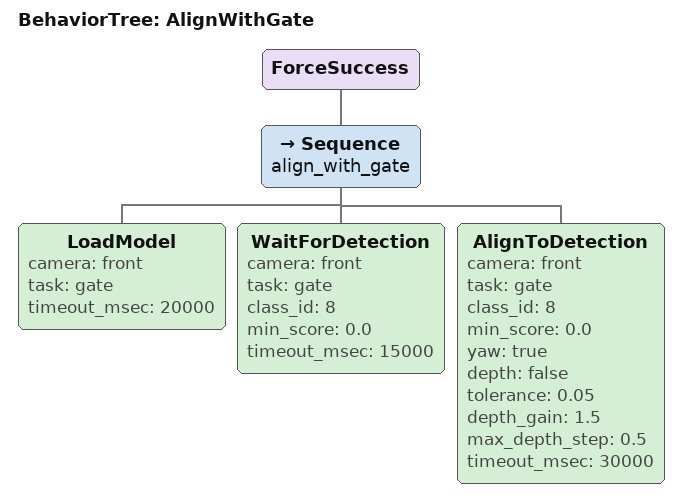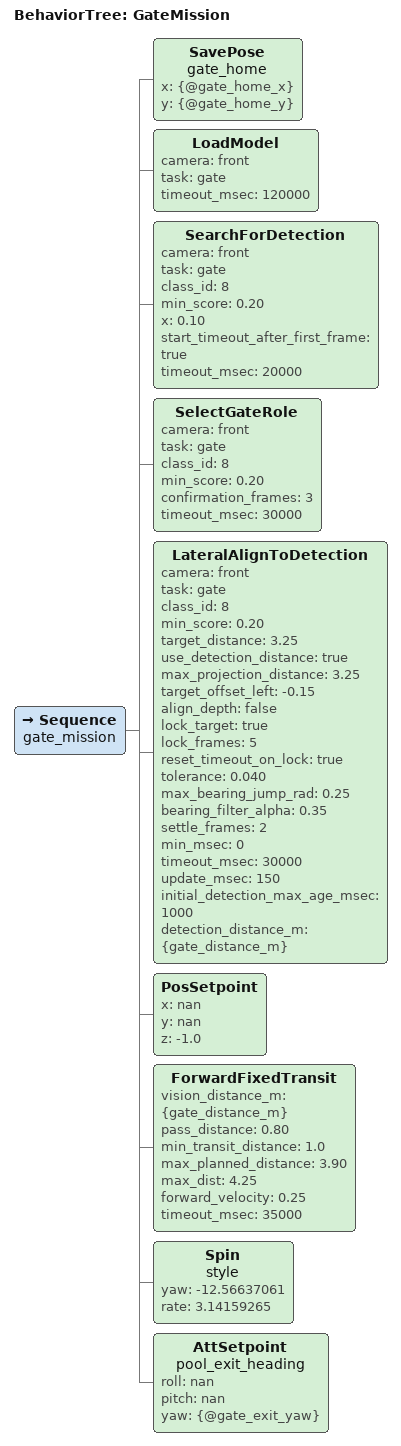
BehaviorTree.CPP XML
<?xml version="1.0" encoding="UTF-8"?>
<root BTCPP_format="4"
      main_tree_to_execute="GateMission">
  <BehaviorTree ID="AlignWithGate">
    <ForceSuccess>
      <Sequence name="align_with_gate">
        <LoadModel camera="front"
                   task="gate"
                   timeout_msec="20000"/>
        <WaitForDetection camera="front"
                          task="gate"
                          class_id="8"
                          min_score="0.0"
                          timeout_msec="15000"/>
        <AlignToDetection camera="front"
                          task="gate"
                          class_id="8"
                          min_score="0.0"
                          yaw="true"
                          depth="false"
                          tolerance="0.05"
                          depth_gain="1.5"
                          max_depth_step="0.5"
                          timeout_msec="30000"/>
      </Sequence>
    </ForceSuccess>
  </BehaviorTree>

  <BehaviorTree ID="GateMission">
    <Sequence name="gate_mission">
      <!-- Return Home drives back here, on the start side of the gate. -->
      <SavePose name="gate_home"
                x="{@gate_home_x}"
                y="{@gate_home_y}"/>
      <!-- At the depth the coin flip left, where the role images are. -->
      <LoadModel camera="front"
                 task="gate"
                 timeout_msec="120000"/>
      <!-- Close in slowly, holding the heading, until the left opening is in
           view; at most 2 m once the camera is up. -->
      <SearchForDetection camera="front"
                          task="gate"
                          class_id="8"
                          min_score="0.20"
                          x="0.10"
                          start_timeout_after_first_frame="true"
                          timeout_msec="20000"/>
      <SelectGateRole camera="front"
                      task="gate"
                      class_id="8"
                      min_score="0.20"
                      confirmation_frames="3"
                      timeout_msec="30000"/>
      <LateralAlignToDetection camera="front"
                               task="gate"
                               class_id="8"
                               min_score="0.20"
                               target_distance="3.25"
                               use_detection_distance="true"
                               max_projection_distance="3.25"
                               target_offset_left="-0.15"
                               align_depth="false"
                               lock_target="true"
                               lock_frames="5"
                               reset_timeout_on_lock="true"
                               tolerance="0.040"
                               max_bearing_jump_rad="0.25"
                               bearing_filter_alpha="0.35"
                               settle_frames="2"
                               min_msec="0"
                               timeout_msec="30000"
                               update_msec="150"
                               initial_detection_max_age_msec="1000"
                               detection_distance_m="{gate_distance_m}"/>
      <!-- Below the role images and the top bar for the crossing. -->
      <PosSetpoint x="nan"
                   y="nan"
                   z="-1.0"/>
      <ForwardFixedTransit vision_distance_m="{gate_distance_m}"
                           pass_distance="0.80"
                           min_transit_distance="1.0"
                           max_planned_distance="3.90"
                           max_dist="4.25"
                           forward_velocity="0.25"
                           timeout_msec="35000"/>
      <Spin name="style"
            yaw="-12.56637061"
            rate="3.14159265"/>
      <AttSetpoint name="pool_exit_heading"
                   roll="nan"
                   pitch="nan"
                   yaw="{@gate_exit_yaw}"/>
    </Sequence>
  </BehaviorTree>

</root>
